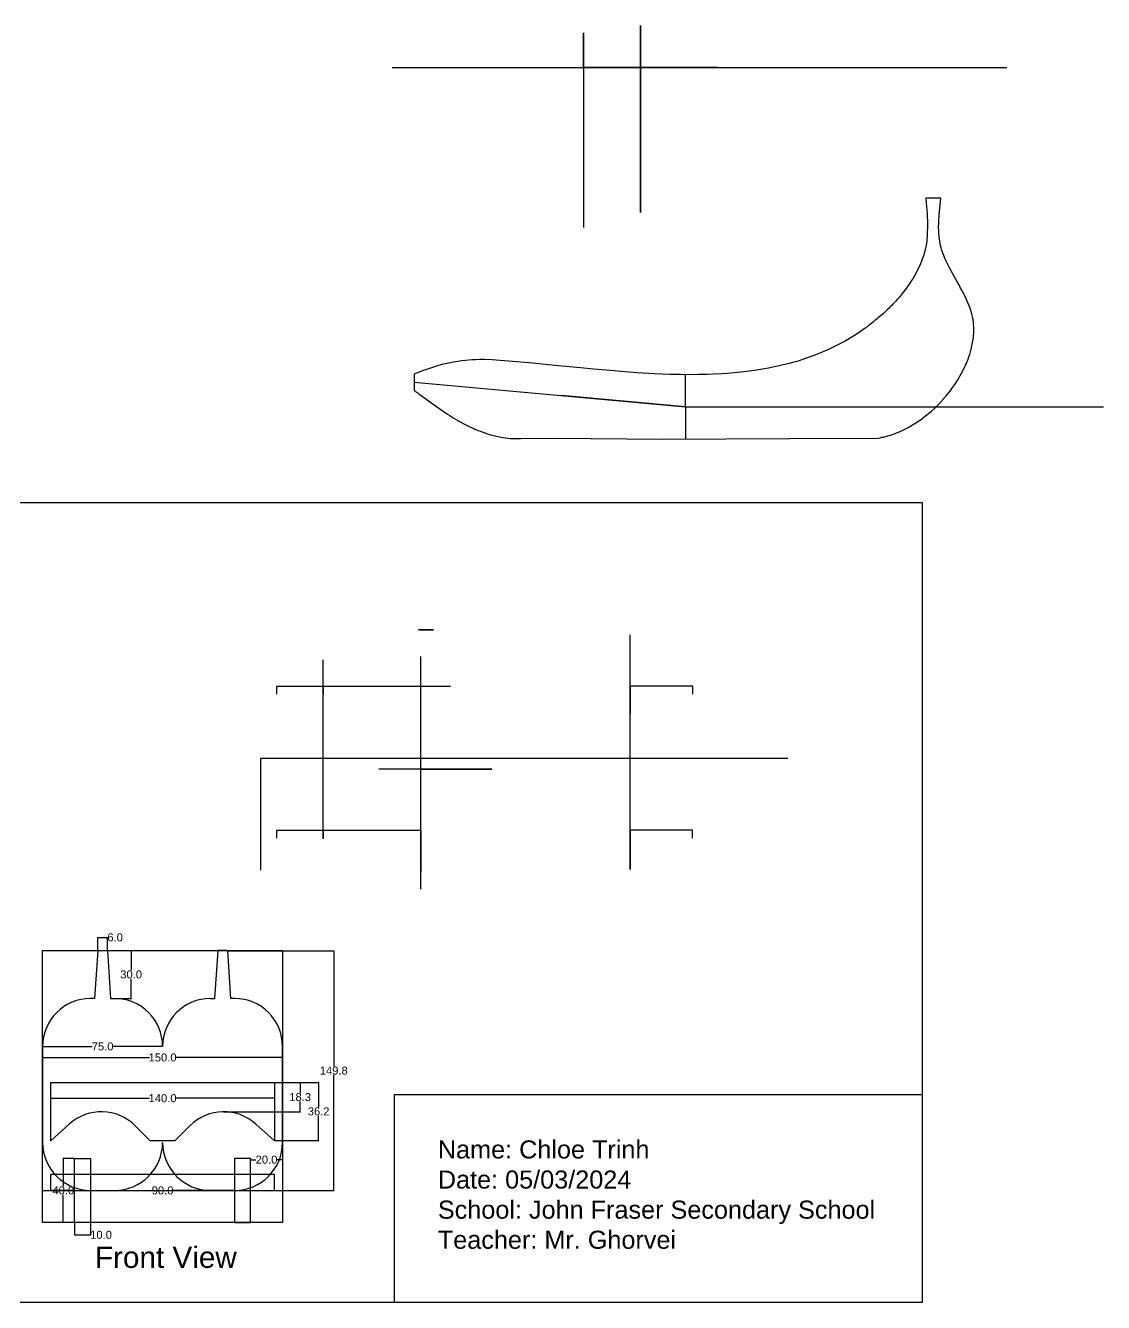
# Model space of a CAD drawing. Header units: millimetres. Extents: x 0 to 1113, y 0 to 798.
# Drawn here: x 439 to 1113, y 0 to 798 of the extents above; entities that cross this region are included whole.
import ezdxf

# ---------------------------------------------------------------- set-up
doc = ezdxf.new("R2010")
doc.units = ezdxf.units.MM
doc.header["$MEASUREMENT"] = 0
for name, color, linetype in [('2d Chassis', 50, 'Continuous'), ('2d outlines', 140, 'Continuous'), ('2d wheels', 211, 'Continuous'), ('3d guides', 8, 'Continuous'), ('3d lines', 191, 'Continuous'), ('3d wheels', 211, 'Continuous'), ('Center', 101, 'Continuous'), ('Dimensions', 231, 'Continuous'), ('text', 7, 'Continuous')]:
    doc.layers.add(name, color=color, linetype=linetype)
doc.styles.get("Standard").update_dxf_attribs({"font": 'arial.ttf'})
doc.dimstyles.get("Standard").update_dxf_attribs({"dimtxt": 5, "dimasz": 0.18, "dimexe": 0.18, "dimexo": 0.0625, "dimgap": 0.09, "dimtad": 0, "dimtih": 1, "dimtoh": 1, "dimdec": 1, "dimzin": 0, "dimdsep": 46, "dimtxsty": 'Standard', "dimcen": 0.09, "dimadec": 0, "dimazin": 0, "dimtfac": 1, "dimtdec": 1, "dimtofl": 0, "dimtmove": 0, "dimatfit": 3, "dimfxl": 1, "dimtolj": 1, "dimtzin": 0, "dimarcsym": 0})

# ---------------------------------------------------------------- blocks, each defined once
blk = doc.blocks.new('*D37')
at = {"layer": 'Defpoints', "color": 0, "transparency": 16777216}
for p in [(462.9, 90), (470, 90), (470, 50)]:
    blk.add_point(p, dxfattribs=at)
at = {"layer": 'Dimensions', "color": 0, "lineweight": -2, "transparency": 16777216}
for p, q in [((469.94, 90), (462.72, 90)), ((462.9, 89.82), (462.9, 72.64)), ((462.9, 50.18), (462.9, 67.36)), ((469.94, 50), (462.72, 50))]:
    blk.add_line(p, q, dxfattribs=at)
at = {"layer": 'Dimensions', "color": 0, "transparency": 16777216}
for points in [[(462.87, 89.82), (462.93, 89.82), (462.9, 90)], [(462.87, 50.18), (462.93, 50.18), (462.9, 50)]]:
    blk.add_solid(points, dxfattribs=at)
at = {"layer": 'Dimensions', "color": 0, "transparency": 16777216, "insert": (462.9, 70), "char_height": 5, "attachment_point": 5}
blk.add_mtext('\\A1;40.0', dxfattribs=at)
blk = doc.blocks.new('*D38')
at = {"layer": 'Defpoints', "color": 0, "transparency": 16777216}
for p in [(470, 50), (480, 50), (480, 42.25)]:
    blk.add_point(p, dxfattribs=at)
at = {"layer": 'Dimensions', "color": 0, "lineweight": -2, "transparency": 16777216}
for p, q in [((470, 49.94), (470, 42.07)), ((480, 49.94), (480, 42.07)), ((470.18, 42.25), (479.82, 42.25)), ((480, 42.25), (480.18, 42.25))]:
    blk.add_line(p, q, dxfattribs=at)
at = {"layer": 'Dimensions', "color": 0, "transparency": 16777216}
for points in [[(470.18, 42.28), (470.18, 42.22), (470, 42.25)], [(479.82, 42.28), (479.82, 42.22), (480, 42.25)]]:
    blk.add_solid(points, dxfattribs=at)
at = {"layer": 'Dimensions', "color": 0, "transparency": 16777216, "insert": (486.52, 42.25), "char_height": 5, "attachment_point": 5}
blk.add_mtext('\\A1;10.0', dxfattribs=at)
blk = doc.blocks.new('*D39')
at = {"layer": 'Defpoints', "color": 0, "transparency": 16777216}
for p in [(450, 160), (600, 160), (600, 153.1)]:
    blk.add_point(p, dxfattribs=at)
at = {"layer": 'Dimensions', "color": 0, "lineweight": -2, "transparency": 16777216}
for p, q in [((450, 159.94), (450, 152.92)), ((600, 159.94), (600, 152.92)), ((450.18, 153.1), (516.72, 153.1)), ((599.82, 153.1), (533.28, 153.1))]:
    blk.add_line(p, q, dxfattribs=at)
at = {"layer": 'Dimensions', "color": 0, "transparency": 16777216}
for points in [[(450.18, 153.13), (450.18, 153.07), (450, 153.1)], [(599.82, 153.13), (599.82, 153.07), (600, 153.1)]]:
    blk.add_solid(points, dxfattribs=at)
at = {"layer": 'Dimensions', "color": 0, "transparency": 16777216, "insert": (525, 153.1), "char_height": 5, "attachment_point": 5}
blk.add_mtext('\\A1;150.0', dxfattribs=at)
blk = doc.blocks.new('*D40')
at = {"layer": 'Defpoints', "color": 0, "transparency": 16777216}
for p in [(595, 137.48), (595, 101.29), (622.57, 101.29)]:
    blk.add_point(p, dxfattribs=at)
at = {"layer": 'Dimensions', "color": 0, "lineweight": -2, "transparency": 16777216}
for p, q in [((595.06, 137.48), (622.75, 137.48)), ((622.57, 137.3), (622.57, 122.03)), ((622.57, 101.47), (622.57, 116.74)), ((595.06, 101.29), (622.75, 101.29))]:
    blk.add_line(p, q, dxfattribs=at)
at = {"layer": 'Dimensions', "color": 0, "transparency": 16777216}
for points in [[(622.54, 137.3), (622.6, 137.3), (622.57, 137.48)], [(622.54, 101.47), (622.6, 101.47), (622.57, 101.29)]]:
    blk.add_solid(points, dxfattribs=at)
at = {"layer": 'Dimensions', "color": 0, "transparency": 16777216, "insert": (622.57, 119.39), "char_height": 5, "attachment_point": 5}
blk.add_mtext('\\A1;36.2', dxfattribs=at)
blk = doc.blocks.new('*D41')
at = {"layer": 'Defpoints', "color": 0, "transparency": 16777216}
for p in [(563.29, 137.48), (611.02, 137.48), (563.29, 119.17)]:
    blk.add_point(p, dxfattribs=at)
at = {"layer": 'Dimensions', "color": 0, "lineweight": -2, "transparency": 16777216}
for p, q in [((563.35, 137.48), (611.2, 137.48)), ((611.02, 137.3), (611.02, 130.97)), ((611.02, 119.35), (611.02, 125.68)), ((563.35, 119.17), (611.2, 119.17))]:
    blk.add_line(p, q, dxfattribs=at)
at = {"layer": 'Dimensions', "color": 0, "transparency": 16777216}
for points in [[(610.99, 137.3), (611.05, 137.3), (611.02, 137.48)], [(610.99, 119.35), (611.05, 119.35), (611.02, 119.17)]]:
    blk.add_solid(points, dxfattribs=at)
at = {"layer": 'Dimensions', "color": 0, "transparency": 16777216, "insert": (611.02, 128.33), "char_height": 5, "attachment_point": 5}
blk.add_mtext('\\A1;18.3', dxfattribs=at)
blk = doc.blocks.new('*D42')
at = {"layer": 'Defpoints', "color": 0, "transparency": 16777216}
for p in [(480, 70), (570, 70), (570, 70)]:
    blk.add_point(p, dxfattribs=at)
at = {"layer": 'Dimensions', "color": 0, "lineweight": -2, "transparency": 16777216}
for p, q in [((480, 70.06), (480, 70.18)), ((480.18, 70), (518.42, 70)), ((569.82, 70), (531.58, 70)), ((570, 70.06), (570, 70.18))]:
    blk.add_line(p, q, dxfattribs=at)
at = {"layer": 'Dimensions', "color": 0, "transparency": 16777216}
for points in [[(480.18, 70.03), (480.18, 69.97), (480, 70)], [(569.82, 70.03), (569.82, 69.97), (570, 70)]]:
    blk.add_solid(points, dxfattribs=at)
at = {"layer": 'Dimensions', "color": 0, "transparency": 16777216, "insert": (525, 70), "char_height": 5, "attachment_point": 5}
blk.add_mtext('\\A1;90.0', dxfattribs=at)
blk = doc.blocks.new('*D43')
at = {"layer": 'Defpoints', "color": 0, "transparency": 16777216}
for p in [(580, 90), (600, 90), (600, 89.23)]:
    blk.add_point(p, dxfattribs=at)
at = {"layer": 'Dimensions', "color": 0, "lineweight": -2, "transparency": 16777216}
for p, q in [((580, 89.94), (580, 89.05)), ((580.18, 89.23), (583.38, 89.23)), ((599.82, 89.23), (596.62, 89.23)), ((600, 89.94), (600, 89.05))]:
    blk.add_line(p, q, dxfattribs=at)
at = {"layer": 'Dimensions', "color": 0, "transparency": 16777216}
for points in [[(580.18, 89.26), (580.18, 89.2), (580, 89.23)], [(599.82, 89.26), (599.82, 89.2), (600, 89.23)]]:
    blk.add_solid(points, dxfattribs=at)
at = {"layer": 'Dimensions', "color": 0, "transparency": 16777216, "insert": (590, 89.23), "char_height": 5, "attachment_point": 5}
blk.add_mtext('\\A1;20.0', dxfattribs=at)
blk = doc.blocks.new('*D44')
at = {"layer": 'Defpoints', "color": 0, "transparency": 16777216}
for p in [(455, 137.48), (595, 137.48), (595, 127.65)]:
    blk.add_point(p, dxfattribs=at)
at = {"layer": 'Dimensions', "color": 0, "lineweight": -2, "transparency": 16777216}
for p, q in [((455, 137.42), (455, 127.47)), ((595, 137.42), (595, 127.47)), ((455.18, 127.65), (516.72, 127.65)), ((594.82, 127.65), (533.28, 127.65))]:
    blk.add_line(p, q, dxfattribs=at)
at = {"layer": 'Dimensions', "color": 0, "transparency": 16777216}
for points in [[(455.18, 127.68), (455.18, 127.62), (455, 127.65)], [(594.82, 127.68), (594.82, 127.62), (595, 127.65)]]:
    blk.add_solid(points, dxfattribs=at)
at = {"layer": 'Dimensions', "color": 0, "transparency": 16777216, "insert": (525, 127.65), "char_height": 5, "attachment_point": 5}
blk.add_mtext('\\A1;140.0', dxfattribs=at)
blk = doc.blocks.new('*D45')
at = {"layer": 'Defpoints', "color": 0, "transparency": 16777216}
for p in [(450, 160), (450, 160), (525, 160)]:
    blk.add_point(p, dxfattribs=at)
at = {"layer": 'Dimensions', "color": 0, "lineweight": -2, "transparency": 16777216}
for p, q in [((450, 160.06), (450, 160.18)), ((450.18, 160), (480.95, 160)), ((524.82, 160), (494.05, 160)), ((525, 160.06), (525, 160.18))]:
    blk.add_line(p, q, dxfattribs=at)
at = {"layer": 'Dimensions', "color": 0, "transparency": 16777216}
for points in [[(450.18, 160.03), (450.18, 159.97), (450, 160)], [(524.82, 160.03), (524.82, 159.97), (525, 160)]]:
    blk.add_solid(points, dxfattribs=at)
at = {"layer": 'Dimensions', "color": 0, "transparency": 16777216, "insert": (487.5, 160), "char_height": 5, "attachment_point": 5}
blk.add_mtext('\\A1;75.0', dxfattribs=at)
blk = doc.blocks.new('*D46')
at = {"layer": 'Defpoints', "color": 0, "transparency": 16777216}
for p in [(565.5, 219.77), (565.5, 70), (632.04, 70)]:
    blk.add_point(p, dxfattribs=at)
at = {"layer": 'Dimensions', "color": 0, "lineweight": -2, "transparency": 16777216}
for p, q in [((565.56, 219.77), (632.22, 219.77)), ((632.04, 219.59), (632.04, 147.53)), ((632.04, 70.18), (632.04, 142.24)), ((565.56, 70), (632.22, 70))]:
    blk.add_line(p, q, dxfattribs=at)
at = {"layer": 'Dimensions', "color": 0, "transparency": 16777216}
for points in [[(632.01, 219.59), (632.07, 219.59), (632.04, 219.77)], [(632.01, 70.18), (632.07, 70.18), (632.04, 70)]]:
    blk.add_solid(points, dxfattribs=at)
at = {"layer": 'Dimensions', "color": 0, "transparency": 16777216, "insert": (632.04, 144.89), "char_height": 5, "attachment_point": 5}
blk.add_mtext('\\A1;149.8', dxfattribs=at)
blk = doc.blocks.new('*D47')
at = {"layer": 'Defpoints', "color": 0, "transparency": 16777216}
for p in [(490.5, 228.17), (484.5, 220), (490.5, 220)]:
    blk.add_point(p, dxfattribs=at)
at = {"layer": 'Dimensions', "color": 0, "lineweight": -2, "transparency": 16777216}
for p, q in [((484.5, 220.06), (484.5, 228.35)), ((484.68, 228.17), (490.32, 228.17)), ((490.5, 220.06), (490.5, 228.35)), ((490.5, 228.17), (490.68, 228.17))]:
    blk.add_line(p, q, dxfattribs=at)
at = {"layer": 'Dimensions', "color": 0, "transparency": 16777216}
for points in [[(484.68, 228.2), (484.68, 228.14), (484.5, 228.17)], [(490.32, 228.2), (490.32, 228.14), (490.5, 228.17)]]:
    blk.add_solid(points, dxfattribs=at)
at = {"layer": 'Dimensions', "color": 0, "transparency": 16777216, "insert": (495.33, 228.17), "char_height": 5, "attachment_point": 5}
blk.add_mtext('\\A1;6.0', dxfattribs=at)
blk = doc.blocks.new('*D48')
at = {"layer": 'Defpoints', "color": 0, "transparency": 16777216}
for p in [(490.5, 220), (492.5, 190), (505.33, 190)]:
    blk.add_point(p, dxfattribs=at)
at = {"layer": 'Dimensions', "color": 0, "lineweight": -2, "transparency": 16777216}
for p, q in [((490.56, 220), (505.51, 220)), ((505.33, 219.82), (505.33, 207.64)), ((505.33, 190.18), (505.33, 202.36)), ((492.56, 190), (505.51, 190))]:
    blk.add_line(p, q, dxfattribs=at)
at = {"layer": 'Dimensions', "color": 0, "transparency": 16777216}
for points in [[(505.3, 219.82), (505.36, 219.82), (505.33, 220)], [(505.3, 190.18), (505.36, 190.18), (505.33, 190)]]:
    blk.add_solid(points, dxfattribs=at)
at = {"layer": 'Dimensions', "color": 0, "transparency": 16777216, "insert": (505.33, 205), "char_height": 5, "attachment_point": 5}
blk.add_mtext('\\A1;30.0', dxfattribs=at)

msp = doc.modelspace()

# ---------------------------------------------------------------- linework, layer by layer
at = {"layer": '2d Chassis'}
for p, q in [((595, 80), (455, 80)), ((455, 80), (455, 70)), ((595, 70), (595, 80)), ((470, 70), (455, 70)), ((455, 70), (595, 70))]:
    msp.add_line(p, q, dxfattribs=at)
at = {"layer": '2d outlines'}
for p, q in [((484.5, 220), (482.5, 190)), ((484.5, 220), (490.5, 220)), ((484.5, 220), (490.5, 220)), ((490.5, 220), (492.5, 190)), ((559.5, 219.8), (557.5, 190)), ((565.5, 220), (559.49, 220)), ((559.49, 220), (559.5, 219.8)), ((565.5, 219.77), (565.5, 220)), ((565.5, 219.77), (567.5, 190)), ((482.5, 190), (480, 190)), ((492.5, 190), (495, 190)), ((555, 190), (557.5, 190)), ((570, 190), (567.5, 190)), ((450, 160), (450, 100)), ((600, 100), (600, 160)), ((455, 137.48), (595, 137.48)), ((455, 137.48), (455, 101.25)), ((595, 137.48), (595, 101.29)), ((455.3, 101.29), (466.68, 111.5)), ((507.89, 110.41), (517.04, 101.29)), ((532.95, 101.29), (542.11, 110.41)), ((594.7, 101.29), (583.32, 111.5)), ((455, 101.25), (455.3, 101.29)), ((517.04, 101.29), (532.95, 101.29)), ((480, 70), (495, 70)), ((555, 70), (570, 70))]:
    msp.add_line(p, q, dxfattribs=at)
for centre, start, end in [((480, 160), 90, 180), ((495, 160), 0, 90), ((555, 160), 90, 180), ((570, 160), 0, 90), ((486.71, 89.17), 45.08852, 131.89667), ((563.29, 89.17), 48.10333, 134.91054), ((480, 100), 180, 270), ((495, 100), 270, 0), ((555, 100), 180, 270), ((570, 100), 270, 0)]:
    msp.add_arc(centre, 30, start, end, dxfattribs=at)
at = {"layer": '2d wheels'}
for p, q in [((470, 50), (470, 90)), ((470, 90), (480, 90)), ((480, 90), (480, 50)), ((580, 90), (570, 90)), ((570, 90), (570, 50)), ((580, 50), (580, 90)), ((480, 50), (470, 50)), ((570, 50), (580, 50))]:
    msp.add_line(p, q, dxfattribs=at)
at = {"layer": '3d guides'}
for p, q in [((823.79, 771.78, 45.22), (823.79, 798.05, 45.22)), ((823.79, 798.05, 45.22), (823.79, 681.12, 45.22)), ((788.27, 771.78, 45.22), (788.27, 793.5, 45.22)), ((788.27, 793.5, 45.22), (788.27, 671.92, 45.22)), ((823.79, 781.91, 7.72), (823.79, 761.28, 7.72)), ((668.56, 771.78, 7.72), (1053.02, 771.78, 7.72)), ((872.49, 771.78, 45.22), (788.27, 771.78, 45.22)), ((823.79, 771.78, 7.72), (823.79, 771.78, 45.22)), ((823.79, 681.12, 45.22), (823.79, 771.78, 45.22)), ((823.79, 771.78, 45.22), (872.49, 771.78, 45.22)), ((625.47, 380.16, 10), (625.47, 401.73, 10)), ((596.47, 380.11, 10), (596.47, 385.11, 10)), ((596.47, 385.11, 10), (625.47, 385.11, 10)), ((596.47, 385.11, 10), (705, 385.11, 10)), ((625.47, 289.85, 10), (625.47, 390.16, 10)), ((625.47, 385.11, 10), (625.47, 380.16, 10)), ((625.47, 289.85, 10), (625.47, 308.75, 10)), ((596.47, 290.09, 10), (596.47, 295.09, 10)), ((625.47, 295.09, 10), (625.47, 289.85, 10)), ((856.47, 295.09, 10), (817.47, 295.09, 10)), ((856.47, 290.09, 10), (856.47, 295.09, 10))]:
    msp.add_line(p, q, dxfattribs=at)
at = {"layer": '3d guides', "extrusion": (0, 1, 0)}
for p, q in [((823.79, 741.28, 7.72), (823.79, 781.91, 7.72)), ((823.79, 741.28, 7.72), (823.79, 761.28, 7.72)), ((823.79, 761.28, 7.72), (823.79, 761.28, 45.22)), ((823.79, 761.28, 45.22), (823.79, 761.28, 45.22)), ((682.29, 575.11), (851.95, 559.77)), ((851.88, 579.88), (852.02, 539.66)), ((851.95, 559.77, 75), (774.47, 566.77)), ((851.95, 559.77), (851.95, 559.77, 75)), ((851.95, 559.77, 75), (851.95, 559.77)), ((851.95, 559.77), (851.95, 559.77, -75)), ((851.95, 559.77), (1113.36, 559.77)), ((689.38, 420.41, 19.06), (685.01, 420.41, 19.06)), ((685.01, 420.41, 19.06), (694.33, 420.41, 19.06)), ((694.33, 420.41, 19.06), (689.38, 420.41, 19.06)), ((689.38, 420.41, 19.06), (689.38, 420.41, 22.58)), ((689.38, 420.41, 22.58), (689.38, 420.41, 15.02)), ((686.47, 269.26, 10), (686.47, 403.64, 10)), ((817.48, 385.09, 10), (817.48, 367.73, 10)), ((856.48, 380.09, 10), (856.48, 385.09, 10)), ((586.47, 270.11, 10), (586.47, 340.11, 10)), ((586.47, 340.11, 10), (915.96, 340.11, 10)), ((730.86, 333.35, 13), (660.24, 333.35, 13)), ((660.24, 333.35, 13), (660.24, 333.35, 12)), ((686.47, 258.35, 13), (686.47, 333.35, 13)), ((686.47, 333.35, 13), (730.86, 333.35, 13)), ((625.47, 295.09, 10), (633.96, 295.09, 10)), ((686.47, 295.09, 10), (686.47, 269.26, 10))]:
    msp.add_line(p, q, dxfattribs=at)
at = {"layer": '3d lines'}
msp.add_lwpolyline([(682.29, 580.11), (682.29, 570.11), (682.59, 569.89), (683.07, 569.53), (683.46, 569.22), (683.84, 568.94), (684.16, 568.69), (684.53, 568.42), (684.98, 568.08), (685.26, 567.87), (685.87, 567.41), (694.14, 561.33), (699.73, 557.44), (703.19, 555.16), (704.62, 554.26), (705.85, 553.49), (706.76, 552.93), (708.23, 552.06), (709.62, 551.25), (710.31, 550.86), (710.76, 550.6), (711.92, 549.96), (713.82, 548.95), (715.5, 548.09), (717.12, 547.3), (718.2, 546.79), (719.24, 546.32), (720.28, 545.86), (721.28, 545.43), (722.25, 545.03), (723.72, 544.45), (725.17, 543.91), (727.21, 543.21), (728.66, 542.74), (730.1, 542.32), (732.17, 541.76), (735.72, 540.97), (737.79, 540.6), (742.29, 540.06), (748.92, 540.06), (770.11, 540.09), (837.51, 539.61), (916.93, 539.89), (972.29, 540.2), (973.72, 540.44), (975.01, 540.69), (975.94, 540.89), (976.9, 541.12), (978.47, 541.54), (980.78, 542.25), (983.01, 543.03), (986.68, 544.56), (991.18, 546.8), (993.99, 548.41), (995.97, 549.65), (998.93, 551.67), (1001.1, 553.28), (1005.78, 557.12), (1007.63, 558.8), (1010.14, 561.25), (1011.83, 563), (1015.04, 566.63), (1016.07, 567.88), (1017.09, 569.16), (1017.87, 570.18), (1018.63, 571.21), (1019.21, 572), (1020.34, 573.62), (1022.31, 576.65), (1024.68, 580.75), (1026.52, 584.38), (1027.12, 585.69), (1027.64, 586.88), (1028.11, 588.03), (1028.68, 589.48), (1029.19, 590.9), (1029.71, 592.44), (1030.23, 594.15), (1030.93, 596.81), (1031.56, 599.87), (1031.92, 602.19), (1031.97, 602.58), (1031.98, 602.71), (1032, 602.86), (1032.02, 603.04), (1032.03, 603.2), (1032.05, 603.33), (1032.06, 603.43), (1032.07, 603.56), (1032.09, 603.75), (1032.11, 603.99), (1032.15, 604.5), (1032.18, 604.84), (1032.19, 605.03), (1032.22, 605.39), (1032.23, 605.57), (1032.25, 606.03), (1032.27, 606.49), (1032.28, 607.06), (1032.29, 607.67), (1032.29, 608.24), (1032.28, 608.93), (1032.26, 609.69), (1032.18, 610.95), (1032.15, 611.33), (1032.12, 611.76), (1032.03, 612.57), (1031.89, 613.67), (1031.79, 614.33), (1031.69, 614.9), (1031.59, 615.44), (1031.52, 615.79), (1031.35, 616.58), (1031.18, 617.29), (1030.96, 618.17), (1030.95, 618.2), (1030.94, 618.25), (1030.92, 618.3), (1030.91, 618.36), (1030.9, 618.38), (1030.9, 618.4), (1030.89, 618.44), (1030.88, 618.46), (1030.88, 618.47), (1030.87, 618.48), (1030.87, 618.49), (1030.87, 618.51), (1030.86, 618.53), (1029.95, 621.43), (1028.2, 625.83), (1026.84, 628.74), (1026.18, 630.04), (1025.46, 631.43), (1024.79, 632.69), (1023.85, 634.41), (1023.24, 635.5), (1022.54, 636.76), (1020.39, 640.54), (1017.02, 646.69), (1014.41, 652.12), (1013.5, 654.34), (1012.37, 657.54), (1011.92, 659.1), (1011.54, 660.56), (1011.21, 662.12), (1010.97, 663.5), (1010.68, 665.53), (1010.58, 666.5), (1010.45, 668.08), (1010.36, 669.7), (1010.3, 671.73), (1010.3, 672.49), (1010.3, 673.07), (1010.31, 673.73), (1010.35, 675.48), (1010.6, 679.79), (1011.15, 685.71), (1011.64, 690.11), (1002.29, 690.11), (1002.57, 686.99), (1003.07, 680.86), (1003.37, 673.57), (1003.2, 667.18), (1002.83, 663.47), (1002.39, 660.64), (1001.84, 658.02), (1001.39, 656.27), (1000.73, 654.07), (1000.07, 652.12), (999.35, 650.21), (998.46, 648.11), (995.1, 641.53), (994.31, 640.19), (993, 638.09), (992.24, 636.94), (991.3, 635.58), (990.16, 633.98), (988.52, 631.82), (986.82, 629.7), (985.51, 628.15), (984.31, 626.78), (983.44, 625.81), (982.53, 624.83), (981.7, 623.96), (980.74, 622.96), (980.26, 622.48), (979.94, 622.15), (979.26, 621.48), (978.01, 620.27), (975.74, 618.14), (974.35, 616.9), (973.7, 616.33), (972.57, 615.35), (971.88, 614.77), (971.11, 614.13), (970.49, 613.62), (969.85, 613.1), (969.35, 612.69), (968.57, 612.07), (967.46, 611.2), (966.41, 610.41), (966.11, 610.18), (965.62, 609.82), (965.24, 609.54), (964.82, 609.22), (964.33, 608.87), (958.76, 605.05), (956.09, 603.37), (951.35, 600.58), (947.3, 598.41), (943.96, 596.74), (941.35, 595.52), (937.46, 593.82), (934.01, 592.41), (931.15, 591.33), (928.77, 590.48), (926.96, 589.86), (925.19, 589.28), (922.98, 588.58), (920.82, 587.94), (918.99, 587.42), (916.83, 586.83), (912.24, 585.69), (903.92, 583.92), (895.08, 582.46), (888.46, 581.61), (878.26, 580.66), (874.91, 580.43), (869, 580.13), (865.63, 580.01), (859.82, 579.88), (854.86, 579.85), (848.89, 579.9), (842.26, 580.05), (832.65, 580.44), (821.74, 581.07), (811.57, 581.82), (807.29, 582.17), (802.29, 582.6), (794.39, 583.31), (786.36, 584.08), (770.33, 585.65), (756.47, 586.98), (743.77, 588.1), (731.07, 589.05), (726.47, 589.25), (723.21, 589.26), (720.75, 589.2), (718.31, 589.08), (714.48, 588.77), (711.64, 588.45), (710.98, 588.36), (706.86, 587.71), (703.69, 587.09), (699.7, 586.16), (695.68, 585.05), (692.43, 584.01), (686.91, 581.96), (682.29, 580.11)], dxfattribs=at)
at = {"layer": '3d wheels', "extrusion": (0, 1, 0)}
for p, q in [((817.48, 367.73, 10), (817.48, 417.24, 10)), ((856.48, 385.09, 10), (817.48, 385.09, 10)), ((817.47, 270.66, 10), (817.48, 367.73, 10)), ((596.47, 295.09, 10), (686.47, 295.09, 10))]:
    msp.add_line(p, q, dxfattribs=at)
at = {"layer": '3d wheels'}
for p, q in [((817.47, 270.66, 10), (817.47, 313.89, 10)), ((596.47, 295.09, 10), (625.47, 295.09, 10)), ((817.47, 295.09, 10), (817.47, 270.66, 10))]:
    msp.add_line(p, q, dxfattribs=at)
at = {"layer": 'Center'}
for p, q in [((450, 50), (450, 220)), ((450, 220), (600, 220)), ((600, 220), (600, 50)), ((450, 70), (600, 70)), ((600, 50), (450, 50))]:
    msp.add_line(p, q, dxfattribs=at)
at = {"layer": 'text'}
for p, q in [((0, 500), (700, 500)), ((700, 500), (800, 500)), ((800, 500), (900, 500)), ((900, 500), (1000, 500)), ((1000, 500), (1000, 0)), ((670, 0), (670, 130)), ((670, 130), (1000, 130)), ((700, 0), (0, 0)), ((1000, 0), (670, 0)), ((800, 0), (700, 0)), ((900, 0), (800, 0)), ((1000, 0), (900, 0))]:
    msp.add_line(p, q, dxfattribs=at)

# ---------------------------------------------------------------- texts
msp.add_text('Front View', height=13.287, rotation=360, dxfattribs=at).set_placement((482.7, 21.6))
at = {"layer": 'text', "insert": (697.13, 101.29), "char_height": 11.2886, "attachment_point": 1}
msp.add_mtext_dynamic_manual_height_columns('Name: Chloe Trinh\\PDate: 05/03/2024\\PSchool: John Fraser Secondary School\\PTeacher: Mr. Ghorvei', width=294.183, gutter_width=56.44, heights=[0], dxfattribs=at)

# ---------------------------------------------------------------- dimensions: what is measured, and where the dimension line sits
at = {"layer": 'Dimensions'}
for base, p1, p2, picture, middle in [((490.5, 228.17), (484.5, 220), (490.5, 220), '*D47', (495.33, 228.17)), ((450, 160), (525, 160), (450, 160), '*D45', (487.5, 160)), ((600, 153.1), (450, 160), (600, 160), '*D39', (525, 153.1)), ((595, 127.65), (455, 137.48), (595, 137.48), '*D44', (525, 127.65)), ((600, 89.23), (580, 90), (600, 90), '*D43', (590, 89.23)), ((570, 70), (480, 70), (570, 70), '*D42', (525, 70)), ((480, 42.25), (470, 50), (480, 50), '*D38', (486.52, 42.25))]:
    dim = msp.add_linear_dim(base=base, p1=p1, p2=p2, dimstyle='Standard', dxfattribs=at)
    dim.commit()
    dim.dimension.update_dxf_attribs({"geometry": picture, "text_midpoint": middle})
for base, p1, p2, picture, middle in [((505.33, 190), (490.5, 220), (492.5, 190), '*D48', (505.33, 205)), ((632.04, 70), (565.5, 219.77), (565.5, 70), '*D46', (632.04, 144.89)), ((611.02, 137.48), (563.29, 119.17), (563.29, 137.48), '*D41', (611.02, 128.33)), ((622.57, 101.29), (595, 137.48), (595, 101.29), '*D40', (622.57, 119.39)), ((462.9, 90), (470, 50), (470, 90), '*D37', (462.9, 70))]:
    dim = msp.add_linear_dim(base=base, p1=p1, p2=p2, angle=90, dimstyle='Standard', dxfattribs=at)
    dim.commit()
    dim.dimension.update_dxf_attribs({"geometry": picture, "text_midpoint": middle})

doc.saveas('drawing.dxf')
